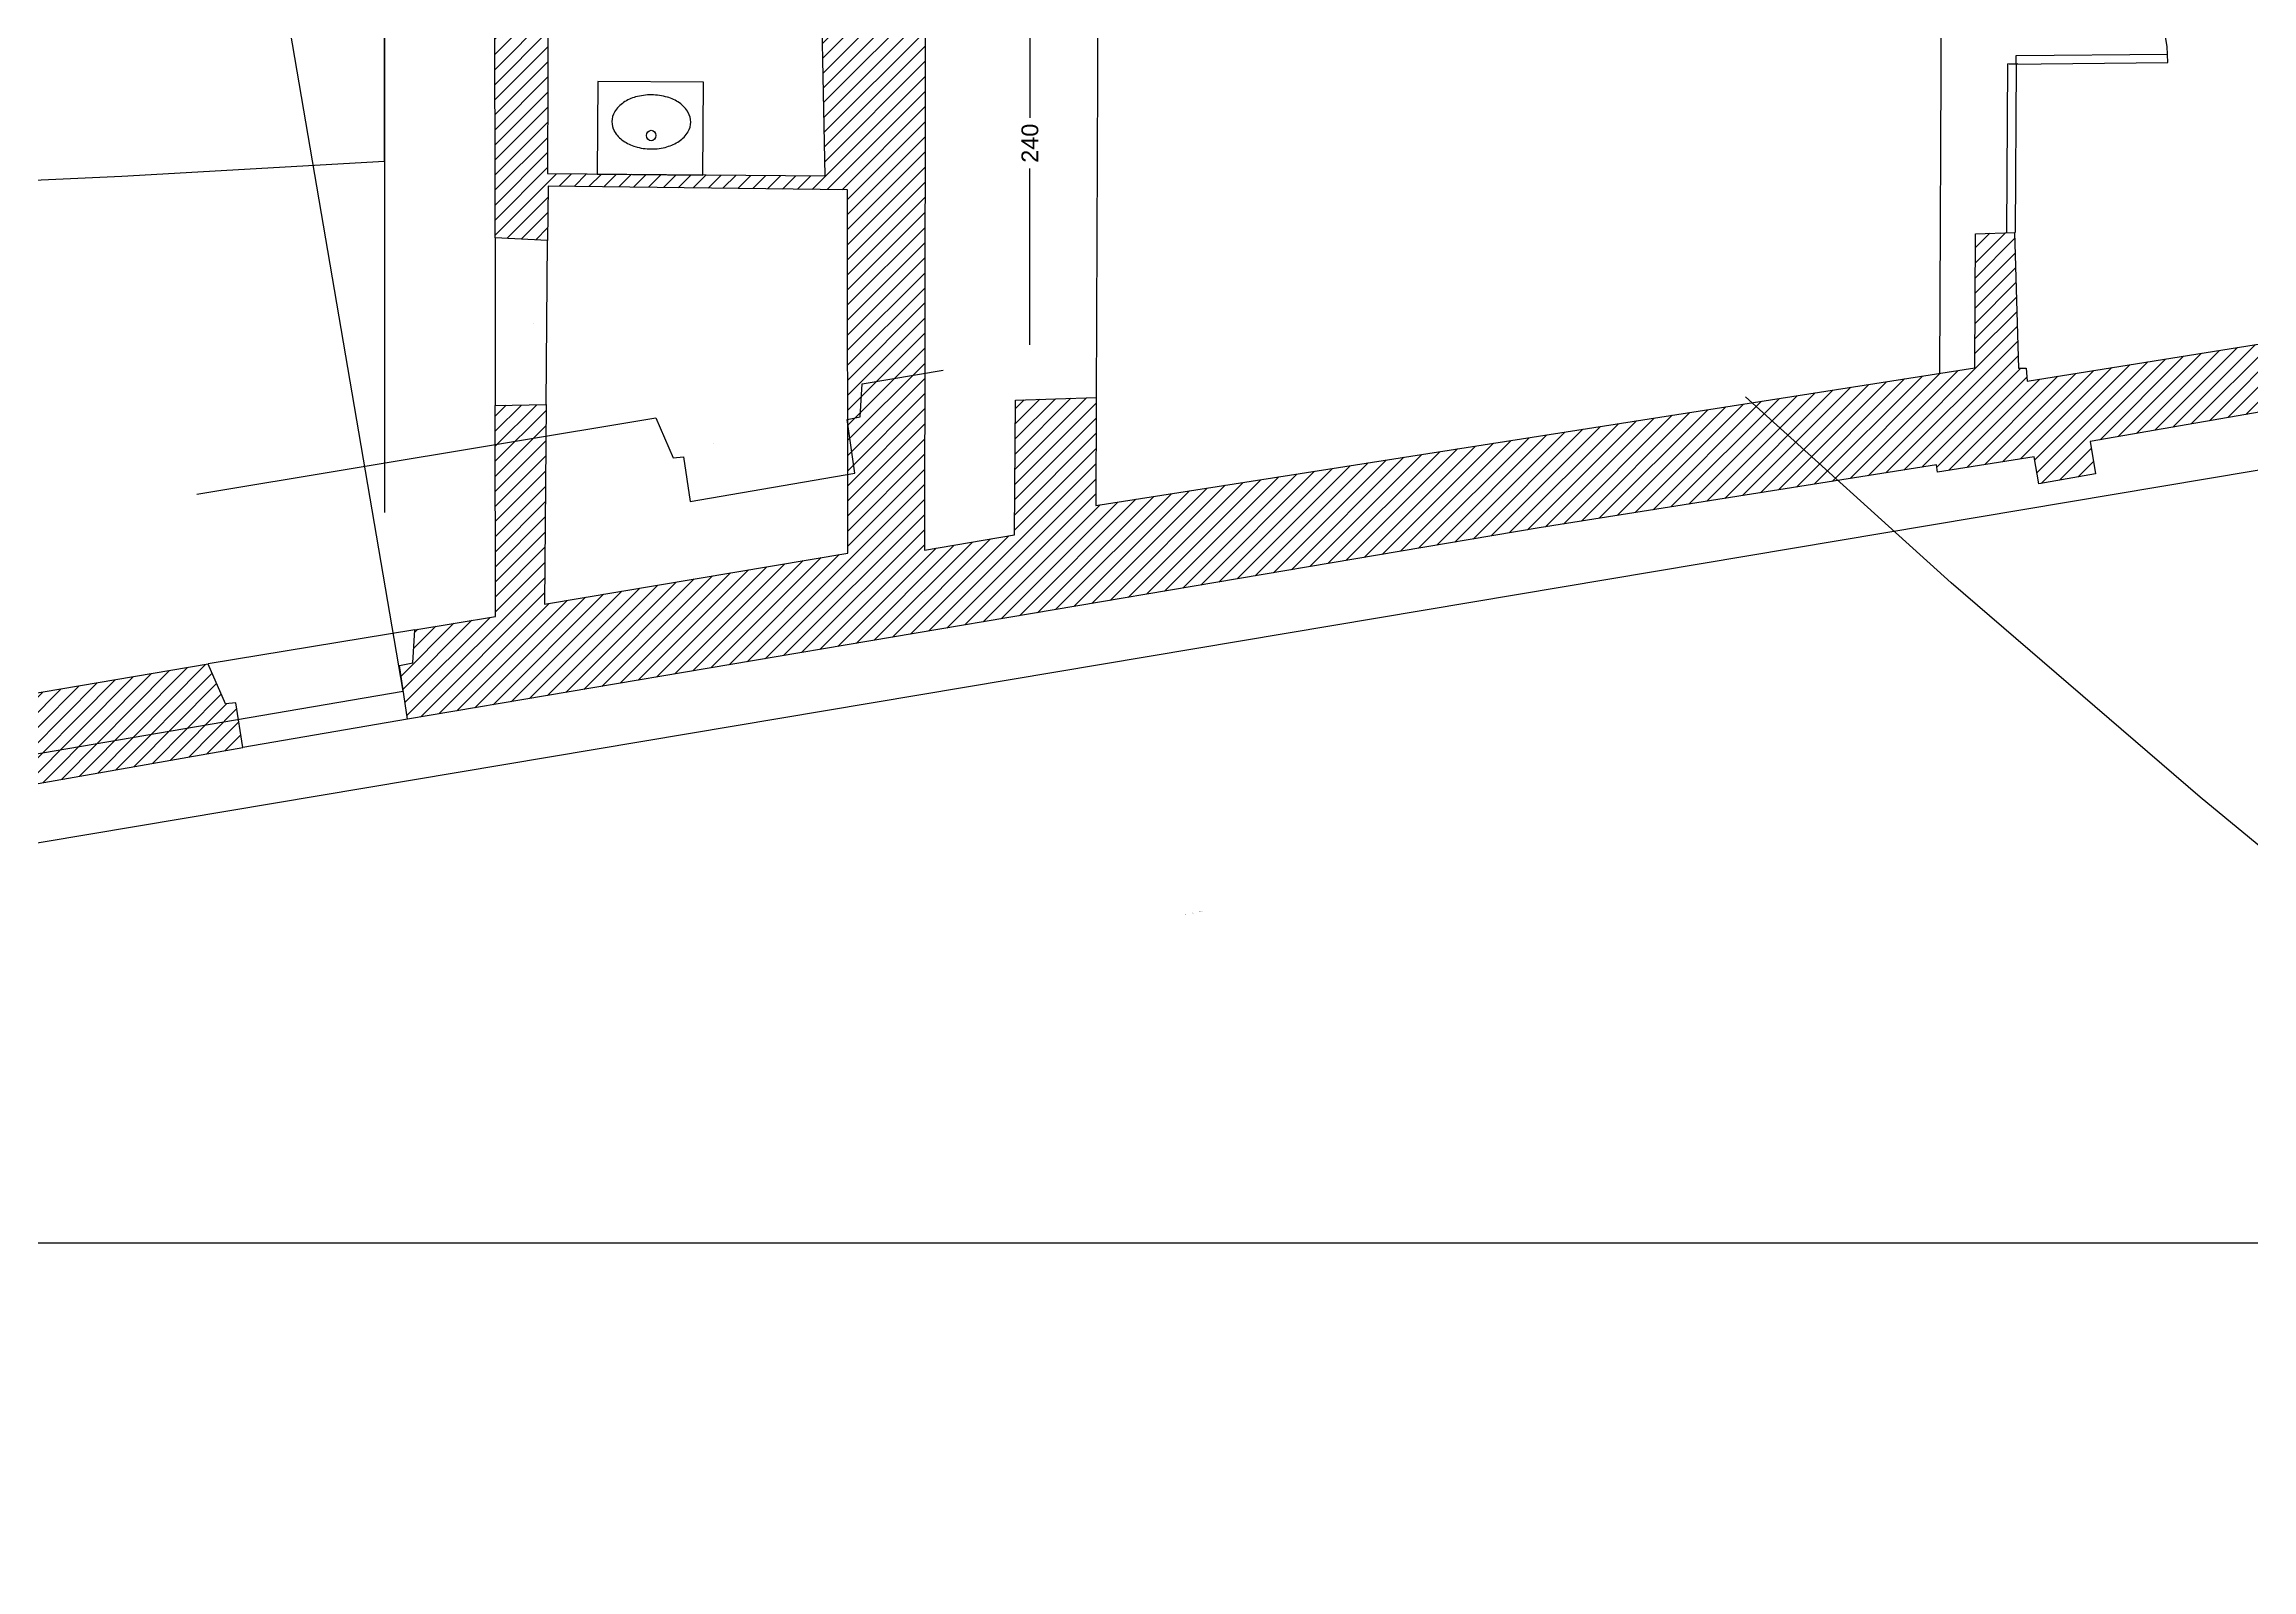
# Model space of a CAD drawing. Header units: metres. Extents: x -305 to 25519, y -357 to 67939.
# Drawn here: x 12.75 to 25.9, y 35.6 to 44.68 of the extents above; entities that cross this region are included whole.
import ezdxf
from ezdxf.enums import TextEntityAlignment as Align

# ---------------------------------------------------------------- set-up
doc = ezdxf.new("R2010")
doc.units = ezdxf.units.M
doc.linetypes.add('CACHE', pattern=[9.525, 6.35, -3.175])
doc.linetypes.add('PROJECTION', pattern=[0.3, 0.12, -0.18])
for name, color, linetype in [('010_mur', 2, 'Continuous'), ('020_cloi', 5, 'Continuous'), ('030_menuiserie', 1, 'Continuous'), ('040_meubles', 124, 'Continuous'), ('070_trait-fin', 4, 'Continuous'), ('075_cotation', 10, 'Continuous'), ('077_textes-1', 243, 'Continuous')]:
    doc.layers.add(name, color=color, linetype=linetype)
doc.layers.add('090_repères-axes', color=230, linetype='Continuous', plot=False)
doc.styles.add('ARIAL', font='arial.ttf')
doc.styles.add('clem', font='swissc.ttf')
doc.styles.add('GEO_PIE_DES', font='arial.ttf')
doc.styles.get("Standard").update_dxf_attribs({"font": 'arial.ttf'})
doc.dimstyles.get("Standard").update_dxf_attribs({"dimtxt": 10, "dimasz": 8, "dimexe": 50, "dimexo": 20, "dimgap": 4, "dimtad": 1, "dimdec": 0, "dimrnd": 0.5, "dimzin": 9, "dimtxsty": 'Standard', "dimblk": 'ARCHTICK', "dimcen": 0, "dimse1": 1, "dimse2": 1, "dimclrd": 4, "dimclre": 4, "dimclrt": 4, "dimazin": 3, "dimtfac": 1, "dimtdec": 0, "dimtmove": 2, "dimatfit": 3, "dimldrblk": 'NONE', "dimlwd": -1})

# ---------------------------------------------------------------- blocks, each defined once
blk = doc.blocks.new('*U1201')
blk.add_lwpolyline([(0.05, -0.042185), (0.05, 0), (0, 0), (0, -0.072185), (0.035, -0.072185), (0.035, -0.042185)], close=True)
at = {"linetype": 'PROJECTION', "ltscale": 0.75}
blk.add_arc((0.035225, -0.072694), 0.648269, 271.69986, 0.045055, dxfattribs=at)
blk = doc.blocks.new('Plan existant mi geometre rdc')
at = {"layer": '010_mur'}
h = blk.add_hatch(dxfattribs=at)
h.set_pattern_fill('ANSI31', color=4, scale=0.02, angle=0.2149)
h.set_pattern_definition([(45.21487, (-53.73075, -44.57852), (-0.045069355, 0.044732575), [])])
edge = h.paths.add_edge_path()
edge.add_line((-32.033, 5.097), (-30.034, 5.095))
edge.add_line((-30.034, 5.095), (-30.049, 8.63))
edge.add_line((-30.049, 8.63), (-31.865, 8.616))
edge.add_line((-31.865, 8.616), (-31.86, 8.766))
edge.add_line((-31.86, 8.766), (-30.095, 8.772))
edge.add_line((-30.095, 8.772), (-30.094, 9.378))
edge.add_line((-30.094, 9.378), (-29.566, 9.378))
edge.add_line((-29.566, 9.378), (-29.582, 7.937))
edge.add_line((-29.582, 7.937), (-24.044, 7.926))
edge.add_line((-24.044, 7.926), (-24.032, 8.873))
edge.add_line((-24.032, 8.873), (-23.523, 8.915))
edge.add_line((-23.523, 8.915), (-23.524, 8.869))
edge.add_line((-23.524, 8.869), (-23.499, 8.845))
edge.add_line((-23.499, 8.845), (-23.496, 8.618))
edge.add_line((-23.496, 8.618), (-23.521, 8.601))
edge.add_line((-23.521, 8.601), (-23.524, 7.274))
edge.add_arc((-23.49, 7.29), 0.0371, -155.62, -103.1633)
edge.add_arc((-23.507, 7.218), 0.0364, -0.6892, 76.8367, ccw=False)
edge.add_line((-23.47, 7.218), (-23.468, 7.074))
edge.add_line((-23.468, 7.074), (-23.408, 7.067))
edge.add_line((-23.408, 7.067), (-23.41, 6.942))
edge.add_line((-23.41, 6.942), (-23.47, 6.933))
edge.add_line((-23.47, 6.933), (-23.476, 6.751))
edge.add_line((-23.476, 6.751), (-24.072, 6.752))
edge.add_line((-24.072, 6.752), (-24.076, 5.944))
edge.add_line((-24.076, 5.944), (-24.317, 5.932))
edge.add_line((-24.317, 5.932), (-24.337, 6.205))
edge.add_line((-24.337, 6.205), (-24.334, 7.318))
edge.add_arc((-24.451, 7.347), 0.121, -13.8731, 98.2312)
edge.add_line((-24.468, 7.467), (-24.655, 7.465))
edge.add_line((-24.655, 7.465), (-24.659, 7.704))
edge.add_line((-24.659, 7.704), (-25.252, 7.715))
edge.add_line((-25.252, 7.715), (-25.24, 7.395))
edge.add_line((-25.24, 7.395), (-28.674, 7.397))
edge.add_line((-28.674, 7.397), (-29.561, 7.397))
edge.add_line((-29.561, 7.397), (-29.562, 4.251))
edge.add_line((-29.562, 4.251), (-30.062, 4.248))
edge.add_line((-30.062, 4.248), (-30.065, 4.957))
edge.add_line((-30.065, 4.957), (-30.597, 4.955))
edge.add_line((-30.597, 4.955), (-30.592, 4.244))
edge.add_line((-30.592, 4.244), (-30.582, 0.116))
edge.add_line((-30.582, 0.116), (-30.047, 0.208))
edge.add_line((-30.047, 0.208), (-30.044, 1.011))
edge.add_line((-30.044, 1.011), (-29.563, 1.029))
edge.add_line((-29.563, 1.029), (-29.563, 0.385))
edge.add_line((-29.563, 0.385), (-24.331, 1.224))
edge.add_line((-24.331, 1.224), (-24.33, 2.022))
edge.add_line((-24.33, 2.022), (-24.099, 2.032))
edge.add_line((-24.099, 2.032), (-24.071, 1.224))
edge.add_line((-24.071, 1.224), (-24.026, 1.223))
edge.add_line((-24.026, 1.223), (-24.02, 1.146))
edge.add_line((-24.02, 1.146), (-20.946, 1.65))
edge.add_line((-20.946, 1.65), (-20.949, 1.693))
edge.add_line((-20.949, 1.693), (-20.588, 1.751))
edge.add_line((-20.588, 1.751), (-20.582, 1.716))
edge.add_line((-20.582, 1.716), (-11.689, 3.249))
edge.add_line((-11.689, 3.249), (-11.687, 2.855))
edge.add_line((-11.687, 2.855), (-20.488, 1.338))
edge.add_line((-20.488, 1.338), (-20.491, 1.29))
edge.add_line((-20.491, 1.29), (-20.921, 1.22))
edge.add_line((-20.921, 1.22), (-20.932, 1.268))
edge.add_line((-20.932, 1.268), (-23.643, 0.789))
edge.add_line((-23.643, 0.789), (-23.611, 0.595))
edge.add_line((-23.611, 0.595), (-23.948, 0.535))
edge.add_line((-23.948, 0.535), (-23.976, 0.696))
edge.add_line((-23.976, 0.696), (-24.551, 0.603))
edge.add_line((-24.551, 0.603), (-24.557, 0.646))
edge.add_line((-24.557, 0.646), (-26.922, 0.262))
edge.add_line((-26.922, 0.262), (-33.659, -0.903))
edge.add_line((-33.659, -0.903), (-33.707, -0.584))
edge.add_line((-33.707, -0.584), (-33.628, -0.567))
edge.add_line((-33.628, -0.567), (-33.617, -0.37))
edge.add_line((-33.617, -0.37), (-33.137, -0.289))
edge.add_line((-33.137, -0.289), (-33.143, 0.967))
edge.add_line((-33.143, 0.967), (-32.839, 0.974))
edge.add_line((-32.839, 0.974), (-32.845, -0.215))
edge.add_line((-32.845, -0.215), (-31.04, 0.096))
edge.add_line((-31.04, 0.096), (-31.05, 2.259))
edge.add_line((-31.05, 2.259), (-32.833, 2.275))
edge.add_line((-32.833, 2.275), (-32.835, 1.951))
edge.add_line((-32.835, 1.951), (-33.147, 1.965))
edge.add_line((-33.147, 1.965), (-33.154, 3.502))
edge.add_line((-33.154, 3.502), (-32.838, 3.502))
edge.add_line((-32.838, 3.502), (-32.836, 2.349))
edge.add_line((-32.836, 2.349), (-31.183, 2.341))
edge.add_line((-31.183, 2.341), (-31.219, 3.824))
edge.add_line((-31.219, 3.824), (-31.758, 3.817))
edge.add_line((-31.758, 3.817), (-31.76, 3.903))
edge.add_line((-31.76, 3.903), (-30.964, 3.9))
edge.add_line((-30.964, 3.9), (-30.984, 4.864))
edge.add_line((-30.984, 4.864), (-32.036, 4.867))
edge.add_line((-32.036, 4.867), (-32.033, 5.097))
at = {"layer": '010_mur', "lineweight": 5}
h = blk.add_hatch(dxfattribs=at)
h.set_pattern_fill('ANSI31', color=4, scale=0.02, angle=0.4297)
h.set_pattern_definition([(45.429746, (-119.20932, -45.14219), (-0.045236796, 0.04456324), [])])
h.paths.add_polyline_path([(-48.002, -2.862), (-47.997, -3.474), (-34.638, -1.075), (-34.682, -0.81), (-34.743, -0.816), (-34.847, -0.579)])
at = {"linetype": 'CACHE', "flags": 128}
for points in [[(-33.617, -0.37), (-34.846, -0.578)], [(-33.659, -0.903), (-34.638, -1.075)]]:
    blk.add_lwpolyline(points, dxfattribs=at)
at = {"layer": '010_mur', "flags": 128}
for points in [[(-20.932, 1.268), (-23.643, 0.789), (-23.611, 0.595), (-23.948, 0.535), (-23.976, 0.696), (-24.551, 0.603), (-24.557, 0.646), (-26.922, 0.262), (-33.659, -0.903), (-33.707, -0.584), (-33.628, -0.567), (-33.617, -0.37), (-33.137, -0.289), (-33.143, 0.967), (-32.839, 0.974), (-32.845, -0.215), (-31.04, 0.096), (-31.05, 2.259), (-32.833, 2.275), (-32.835, 1.951), (-33.147, 1.965), (-33.154, 3.502)], [(-32.838, 3.502), (-32.836, 2.349), (-31.183, 2.341), (-31.219, 3.824)], [(-30.592, 4.244), (-30.582, 0.116), (-30.047, 0.208), (-30.044, 1.011), (-29.563, 1.029), (-29.563, 0.385), (-24.331, 1.224), (-24.33, 2.022), (-24.099, 2.032), (-24.071, 1.224), (-24.026, 1.223), (-24.02, 1.146), (-20.946, 1.65)], [(-48.002, -2.862), (-47.997, -3.474), (-34.638, -1.075), (-34.682, -0.81), (-34.743, -0.816), (-34.847, -0.579), (-48.002, -2.862)]]:
    blk.add_lwpolyline(points, dxfattribs=at)
at = {"layer": '040_meubles'}
for p, q in [((-32.539, 2.899), (-32.541, 2.347)), ((-31.909, 2.896), (-32.539, 2.899)), ((-31.911, 2.344), (-31.909, 2.896)), ((-32.541, 2.347), (-31.911, 2.344))]:
    blk.add_line(p, q, dxfattribs=at)
for centre, major_axis, start_param, end_param in [((-32.297, 2.603), (-0.001, -0.199), 3.678877, 4.104833), ((-32.251, 2.512), (-0.001, -0.304), 3.383525, 3.678877), ((-32.221, 2.368), (-0.002, -0.452), 3.141593, 3.383525), ((-32.221, 2.368), (-0.002, -0.452), 2.899661, 3.141593), ((-32.189, 2.512), (-0.001, -0.304), 2.604308, 2.89966), ((-32.142, 2.602), (-0.001, -0.199), 2.178352, 2.604308), ((-32.368, 2.66), (-0.0004, -0.0992), 4.712389, 5.319945), ((-32.368, 2.66), (-0.0004, -0.0992), 4.104833, 4.712389), ((-32.071, 2.659), (-0.0004, -0.0992), 1.570796, 2.178352), ((-32.071, 2.659), (-0.0004, -0.0992), 0.963241, 1.570796), ((-32.297, 2.716), (-0.001, -0.199), 5.319945, 5.7459), ((-32.25, 2.807), (-0.001, -0.304), 5.7459, 6.041253), ((-32.218, 2.95), (-0.002, -0.452), 6.041253, 0), ((-32.218, 2.95), (-0.002, -0.452), 6.283185, 0.241932), ((-32.188, 2.807), (-0.001, -0.304), 0.241932, 0.537285), ((-32.141, 2.716), (-0.001, -0.199), 0.537285, 0.963241)]:
    blk.add_ellipse(centre, major_axis=major_axis, ratio=0.869565, start_param=start_param, end_param=end_param, dxfattribs=at)
blk.add_ellipse((-32.22, 2.578), major_axis=(-0.0001, -0.0313), ratio=0.869565, dxfattribs=at)
at = {"layer": '070_trait-fin', "linetype": 'CACHE'}
for p, q in [((-24.132, 3.034), (-23.188, 3.047)), ((-24.093, 3.085), (-23.189, 3.097))]:
    blk.add_line(p, q, dxfattribs=at)
at = {"layer": '070_trait-fin', "linetype": 'CACHE', "flags": 128}
for points in [[(-24.539, 7.466), (-24.541, 1.19)], [(-29.562, 4.251), (-29.563, 1.029)], [(-33.147, 1.965), (-33.143, 0.967)], [(-32.839, 0.974), (-32.835, 1.951)]]:
    blk.add_lwpolyline(points, dxfattribs=at)
at = {"layer": '070_trait-fin', "linetype": 'CACHE'}
for points in [[(-24.143, 3.035), (-24.145, 2.032)], [(-24.082, 3.035), (-24.143, 3.034)], [(-24.093, 3.035), (-24.095, 2.032)], [(-24.092, 3.035), (-24.093, 3.085)]]:
    blk.add_lwpolyline(points, dxfattribs=at)
blk.add_arc((-24.142, 3.034), 0.954, 0.7634, 89.267, dxfattribs=at)
at = {"layer": '030_menuiserie', "xscale": 138.5501950750058, "yscale": 138.5501950750058, "zscale": 138.5501950750058, "rotation": 189.9168593396885}
blk.add_blockref('*U1201', (-33.685, -0.736), dxfattribs=at)
at = {"extrusion": (-0.123339, 0.306778, 0.943756), "style": 'GEO_PIE_DES', "oblique": 358.6602, "width": 0.853825}
blk.add_text('Rue                     Paul                  Démange', height=0.00423, rotation=167.4028, dxfattribs=at).set_placement((27.643, -8.494, 2.725), align=Align.MIDDLE_CENTER)
at = {"layer": '077_textes-1', "style": 'clem'}
for s, p in [('Chaufferie', (-31.844, 0.951)), ('5.0m²', (-31.842, 0.744)), ('Z: 201.07', (-31.849, 0.534)), ('Hsp: 2.34', (-31.851, 0.324))]:
    blk.add_text(s, height=0.0012, dxfattribs=at).set_placement(p, align=Align.MIDDLE_CENTER)
blk = doc.blocks.new('_ArchTick')
at = {"color": 0, "linetype": 'ByBlock', "const_width": 0.0015}
blk.add_lwpolyline([(-2.665, -1.4797), (-2.655, -1.4697)], dxfattribs=at)
blk = doc.blocks.new('*D159')
at = {"layer": '075_cotation', "color": 4, "transparency": 16777216}
for p, q in [((18.618, 45.29), (18.618, 44.241)), ((18.618, 42.89), (18.618, 43.939))]:
    blk.add_line(p, q, dxfattribs=at)
at = {"layer": 'Defpoints', "color": 0, "transparency": 16777216}
for p in [(18.618, 45.29), (19.217, 45.29), (18.865, 42.89)]:
    blk.add_point(p, dxfattribs=at)
at = {"layer": '075_cotation', "color": 4, "transparency": 16777216, "xscale": 0.08, "yscale": 0.08, "zscale": 8}
for p, rotation in [((18.618, 45.29), 90), ((18.618, 42.89), -90.00000000000001)]:
    blk.add_blockref('_ArchTick', p, dxfattribs=dict(at, rotation=rotation))
at = {"layer": '075_cotation', "color": 4, "transparency": 16777216, "insert": (18.618, 44.09), "char_height": 0.1, "attachment_point": 5, "rotation": 90, "style": 'ARIAL'}
blk.add_mtext('\\A1;240', dxfattribs=at)
blk = doc.blocks.new('_None')
blk = doc.blocks.new('*U74')
at = {"linetype": 'PROJECTION', "ltscale": 0.75}
blk.add_arc((0.03522, -0.07271), 0.63853, 271.69986, 0.04505, dxfattribs=at)
blk = doc.blocks.new('*U76')
at = {"linetype": 'PROJECTION', "ltscale": 0.75}
blk.add_arc((0.761, -0.07278), 0.726, 179.95495, 268.30014, dxfattribs=at)
blk = doc.blocks.new('nom des menuiseries ext')
at = {"layer": '030_menuiserie', "insert": (15.66, 43.015), "char_height": 0.001, "attachment_point": 2, "rotation": 90, "style": 'clem'}
blk.add_mtext_dynamic_manual_height_columns('M0-07', width=0.34912, gutter_width=2, heights=[0], dxfattribs=at)
blk = doc.blocks.new('Murs porteurs selon geometre projet')
at = {"layer": '030_menuiserie', "xscale": 138.550195075006, "yscale": 138.550195075006, "zscale": 138.550195075006, "rotation": 189.9168593396885}
blk.add_blockref('*U1201', (-33.685, -0.736), dxfattribs=at)
blk = doc.blocks.new('*U1223')
at = {"linetype": 'PROJECTION', "ltscale": 0.75}
blk.add_arc((0.035225, 0.00051), 0.649004, 359.954945, 88.30014, dxfattribs=at)
blk = doc.blocks.new('*U422')
at = {"linetype": 'PROJECTION', "ltscale": 0.75}
blk.add_arc((0.68436, -0.05141), 0.64662, 179.95495, 268.30014, dxfattribs=at)

msp = doc.modelspace()

# ---------------------------------------------------------------- linework, layer by layer
at = {"layer": '020_cloi'}
msp.add_lwpolyline([(13.656, 42.001), (16.39, 42.454), (16.492, 42.216), (16.554, 42.222), (16.595, 41.957), (17.575, 42.125), (17.529, 42.445), (17.607, 42.461), (17.619, 42.658), (18.1, 42.738)], dxfattribs=at)
at = {"layer": '070_trait-fin'}
for p, q in [((14.773, 57.572), (14.773, 41.891)), ((38.286, 44.218), (3.387, 38.357))]:
    msp.add_line(p, q, dxfattribs=at)
for points in [[(14.773, 43.983), (14.773, 57.572), (15.455, 57.572), (15.746, 63.791)], [(3.219, 44.492), (3.806, 44.384), (4.78, 44.225), (6.021, 44.055), (6.789, 43.97), (7.517, 43.905), (8.641, 43.835), (9.563, 43.807), (10.343, 43.802), (11.896, 43.835), (13.209, 43.894), (14.773, 43.983)]]:
    msp.add_lwpolyline(points, dxfattribs=at)
at = {"layer": '090_repères-axes'}
msp.add_lwpolyline([(0, 72.54), (50, 72.54), (50, 37.54), (0, 37.54)], close=True, dxfattribs=at)

# ---------------------------------------------------------------- block references
at = {"rotation": 359.7851270248765}
msp.add_blockref('Murs porteurs selon geometre projet', (114.216, 41.437), dxfattribs=at)
at = {"layer": '020_cloi', "rotation": 359.7851270248765}
msp.add_blockref('Plan existant mi geometre rdc', (48.572, 41.437), dxfattribs=at)
at = {"layer": '020_cloi'}
msp.add_blockref('nom des menuiseries ext', (0, 0), dxfattribs=at)
at = {"layer": '030_menuiserie'}
for name, p, xscale, yscale, zscale, rotation in [('*U1201', (83.194, 42.292), 138.5501950750057, 138.5501950750057, 138.5501950750057, 189.7019863645651), ('*U76', (87.322, 16.714), -114.2857143455838, 114.2857143455838, 114.2857143455838, 270), ('*U74', (86.039, 14.953), -114.2857143455838, 114.2857143455838, 114.2857143455838, 270), ('*U1223', (92.472, 50.821), 138.5501950750057, 138.5501950750057, 138.5501950750057, 179.9528896822737), ('*U422', (83.034, 53.199), 124.2345501986192, 124.2345501986192, 124.2345501986192, 269.9528896822737)]:
    msp.add_blockref(name, p, dxfattribs=dict(at, xscale=xscale, yscale=yscale, zscale=zscale, rotation=rotation))

# ---------------------------------------------------------------- dimensions: what is measured, and where the dimension line sits
at = {"layer": '075_cotation'}
dim = msp.add_linear_dim(base=(18.618, 45.29), p1=(18.865, 42.89), p2=(19.217, 45.29), angle=90, dimstyle='standard', override={"dimtxsty": 'ARIAL'}, dxfattribs=at)
dim.commit()
dim.dimension.update_dxf_attribs({"geometry": '*D159', "text_midpoint": (18.618, 44.09)})

doc.saveas('drawing.dxf')
